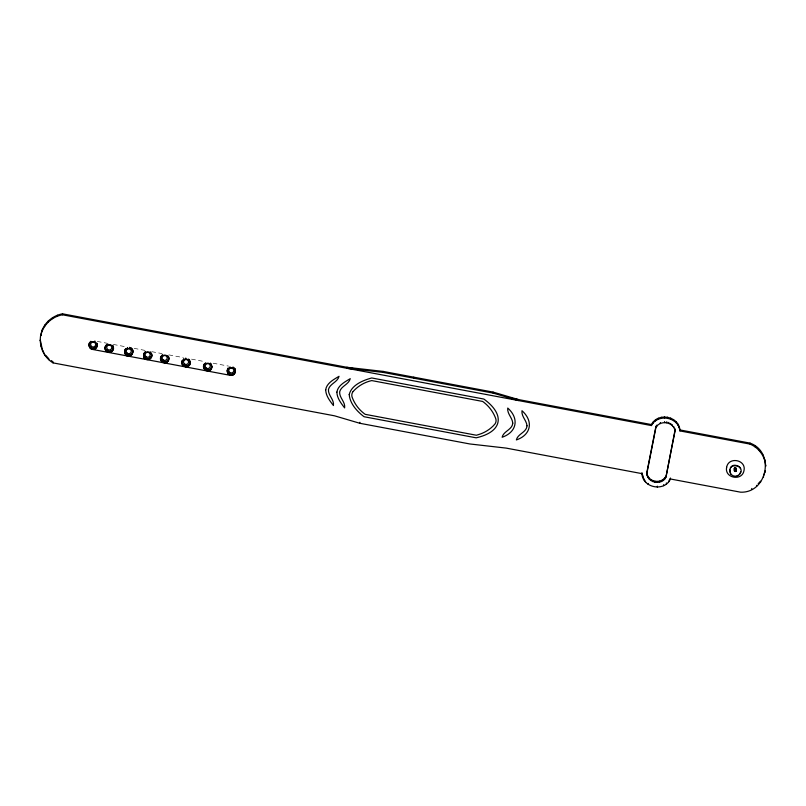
<?xml version="1.0" encoding="UTF-8"?>
<svg xmlns="http://www.w3.org/2000/svg" width="806" height="806" viewBox="0 0 806 806"><rect width="100%" height="100%" fill="white"/><g stroke="black" fill="none" stroke-linecap="round" stroke-linejoin="round"><path stroke-width="0.6" stroke-dasharray="4.03 3.02" d="M733.883 468.649C739.535 475.449 734.719 460.407 733.954 470.906C738.558 474.472 735.364 465.314 733.954 470.906M97.234 341.412L108.941 343.618M113.324 344.444L126.129 346.852M134.118 348.353L146.148 350.61M151.709 351.658L162.087 353.612M168.857 354.882L183.355 357.612M191.496 359.144L204.996 361.682M213.086 363.204L228.602 366.115M736.704 468.447L736.654 471.067M736.533 468.115L736.553 469.636M736.281 467.843L736.301 469.364M736.432 469.858L736.442 471.379M736.14 470.11L736.16 471.631M735.959 467.631L735.979 469.152M735.797 470.271L735.818 471.792M735.596 467.51L735.616 469.032M735.425 470.351L735.445 471.873M735.223 467.49L735.233 469.011M735.042 470.321L735.062 471.842M734.84 467.571L734.86 469.092M734.679 470.21L734.699 471.732M734.498 467.732L734.518 469.253M734.367 469.999L734.377 471.52M734.216 467.984L734.236 469.505M734.004 468.296L734.125 471.248"/><path stroke-width="1.21" d="M89.103 345.804L89.486 342.802C88.72 345.331 89.164 348.877 92.368 349.401L230.526 375.384C234.062 376.1 236.148 372.221 235.1 369.219L234.627 368.292L235.11 370.206M89.093 344.807L90.474 347.517L92.358 348.404L92.368 349.401C95.783 350.116 98.181 346.248 96.942 343.235L97.163 345.24M113.273 348.263L112.578 345.341C117.505 353.673 101.737 354.7 105.596 345.834L105.274 347.799M124.94 353.512L125.696 348.645L124.779 350.479L124.94 353.512C128.214 360.816 137.252 351.154 130.512 347.668L130.522 348.666L132.577 350.922L132.728 352.968M143.619 356.05L143.68 354.036L143.69 355.023C144.385 350.62 151.508 351.023 151.679 355.486C150.903 359.889 143.821 359.577 143.609 355.063C142.833 362.106 154.45 360.08 151.457 353.491L151.468 354.479M160.656 359.254L161.049 356.262C157.301 363.969 171.497 365.108 168.494 356.695L168.716 358.69M190.035 363.738L190.085 361.723C191.546 369.541 178.68 367.304 182.418 360.282L182.096 362.247L182.085 361.259M203.716 367.355L204.684 363.496C199.304 370.105 212.986 374.639 211.766 365.803L211.716 367.818M227.262 371.788L227.252 370.79L227.937 372.725L230.516 374.387L230.526 375.384L227.947 373.712L227.312 369.763L227.322 370.76C227.886 367.385 232.803 366.428 234.637 369.289M235.1 369.219C236.49 373.309 231.312 375.737 228.048 373.924M729.823 471.228C729.994 466.795 729.39 474.492 731.717 474.925C734.337 477.202 738.81 476.336 740.311 473.203C744.623 466.845 731.264 460.8 729.914 469.817M641.949 472.648C641.485 487.67 664.335 492.577 670.461 478.996L740.573 492.184C767.312 493.242 775.191 452.045 750.043 443.119L679.921 429.93C678.632 415.967 657.777 412.188 651.429 424.571L651.439 425.568L62.525 314.803C51.927 316.587 42.899 325.06 40.794 335.649C42.083 324.606 51.715 315.65 62.515 313.816L354.237 368.674M641.959 473.636L506.128 448.096L469.848 443.965L359.879 423.291L334.51 415.815L53.045 362.881C43.464 357.219 38.658 345.482 40.784 334.661M656.89 426.092L656.88 425.105L655.923 426.434L646.805 472.648C646.472 482.603 661.585 486.169 665.937 477.233L675.055 431.019C673.856 421.991 660.376 419.553 655.933 427.422L646.825 473.636L647.158 475.389M665.937 477.233L675.045 430.031L674.662 428.449L674.672 429.437M763.856 475.238L765.247 470.906L765.257 471.893M92.358 348.404L95.39 347.799L97.093 345.27M105.203 347.839C105.374 352.313 112.497 352.706 113.203 348.303L113.213 349.29M124.93 352.524C126.25 356.776 133.252 355.406 132.778 350.942M160.716 357.239C159.638 362.247 167.809 363.728 168.645 358.73M182.035 363.274L182.025 362.287C182.196 366.76 189.319 367.153 190.025 362.75C190.055 358.781 183.98 357.713 182.428 361.269M203.767 365.34C202.699 370.347 210.87 371.818 211.706 366.831M739.525 474.381L740.774 471.863M647.147 474.402C649.424 482.693 662.099 483.932 665.927 476.245M669.857 478.895L668.698 481.676M89.496 343.789C90.917 340.696 95.914 340.978 96.952 344.222M105.606 346.822C106.866 344.152 110.966 343.87 112.588 346.328M161.059 357.249C162.469 354.156 167.467 354.439 168.504 357.683M227.645 368.785L228.229 367.919L228.239 368.916M740.563 468.669C739.807 465.072 731.636 464.619 730.367 468.085M651.439 425.568C657.787 413.186 678.642 416.964 679.932 430.918L750.054 444.106C758.93 447.814 765.267 456.599 765.7 466.241L765.69 465.253M758.174 483.681L760.572 481.212L760.582 482.2M125.706 349.633L127.439 348.484L130.522 348.666M204.694 364.483C206.85 361.874 211.625 363.365 211.776 366.79M383.112 371.405L346.822 367.284L346.832 368.282L383.122 372.402L493.081 393.086L518.449 400.552L518.439 399.564L493.07 392.089L383.112 371.405L383.122 372.402M512.263 398.396L651.429 424.571M107.158 351.194L110.936 351.9M125.545 354.65L130.653 355.607M144.163 358.146L149.342 359.123M162.57 361.612L166.56 362.357M182.337 365.33L187.738 366.347M204.563 369.511L209.6 370.458M51.322 360.614L53.035 361.894L53.045 362.881M211.565 365.783L210.386 363.093L210.396 364.09M45.922 355.517L48.753 358.7L48.763 359.688M729.823 470.825L730.76 473.868M189.873 360.715L189.4 359.788L189.41 360.776M642.15 473.686L643.41 477.726M40.31 340.898L40.3 339.9L42.234 349.139M764.823 459.642L764.834 460.639M763.504 476.316L763.514 477.313M762.688 454.372L762.698 455.37M759.383 449.708L759.393 450.705M756.582 485.323L756.592 486.32M755.101 445.889L755.111 446.887M751.746 488.456L751.756 489.454M750.043 443.119L750.054 444.106M738.437 475.318L737.147 475.943M679.921 429.93L679.932 430.918M679.196 426.898L679.206 427.895M677.836 424.077L677.846 425.074M675.912 421.598L675.922 422.596M673.735 426.515L673.745 427.502M673.504 419.563L673.514 420.561M672.416 424.812L672.426 425.81M670.713 418.062L670.723 419.049M670.763 423.422L670.773 424.409M670.451 478.008L670.461 478.996M668.849 422.384L668.859 423.382M667.67 417.155L667.68 418.153M666.753 421.77L666.764 422.757M666.381 482.935L666.391 483.932M664.497 416.893L664.507 417.881M664.577 421.588L664.587 422.576M664.95 477.746L664.96 478.734M663.64 484.658L663.65 485.645M663.378 479.278L663.388 480.265M661.333 417.276L661.343 418.264M661.504 480.447L661.525 481.434M660.346 422.546L660.356 423.533M659.429 481.192L659.439 482.179M658.321 418.294L658.331 419.281M657.233 481.484L657.243 482.472M657.353 486.179L657.364 487.167M655.923 426.434L655.933 427.422M655.59 419.896L655.6 420.893M655.016 481.303L655.026 482.3M653.253 422.022L653.263 423.009M652.9 480.668L652.91 481.666M650.966 479.6L650.976 480.598M649.314 478.149L649.324 479.147M648.165 483.419L648.175 484.406M648.024 476.386L648.034 477.384M645.747 482.28L643.843 478.704L643.853 479.691M642.563 475.772L642.573 476.769M493.07 392.089L493.081 393.086M413.77 377.178L413.78 378.165M359.869 422.294L359.879 423.291M235.312 370.226L235.251 372.251M234.909 372.231L234.919 373.228M234.334 373.097L234.345 374.085M233.921 367.526L233.931 368.513M233.539 373.783L233.549 374.77M233.045 366.952L233.055 367.949M232.602 374.246L232.612 375.233M231.564 374.447L231.574 375.445M229.962 366.78L229.972 367.768M229.509 374.065L229.519 375.052M228.632 373.5L228.642 374.488M227.937 372.725L227.947 373.712M227.463 371.808L227.473 372.795M211.374 367.808L211.384 368.795M211.081 363.869L211.091 364.856M210.789 368.664L210.799 369.662M210.003 369.35L210.013 370.347M209.056 369.813L209.066 370.81M208.029 370.025L208.039 371.012M206.971 369.964L206.981 370.951M205.973 369.632L205.983 370.629M205.47 362.811L205.48 363.798M205.087 369.067L205.097 370.065M204.392 368.302L204.402 369.289M204.099 364.352L204.109 365.35M203.918 367.375L203.928 368.362M189.682 363.728L189.702 364.725M189.108 364.594L189.118 365.581M188.695 359.013L188.705 360.01M188.322 365.279L188.332 366.267M187.375 365.733L187.385 366.73M186.337 365.944L186.347 366.932M185.763 358.065L185.773 359.053M185.289 365.884L185.299 366.871M184.292 365.561L184.302 366.549M183.798 359.728L183.788 358.73L183.012 360.413M183.405 364.987L183.415 365.984M182.71 364.221L182.72 365.209M182.237 363.294L182.247 364.292M168.706 357.703L168.656 359.718M168.313 359.708L168.323 360.705M168.021 355.768L168.031 356.756M167.729 360.574L167.739 361.562M166.943 361.259L166.953 362.247M165.996 361.713L166.006 362.71M164.968 361.924L164.978 362.912M163.91 361.864L163.92 362.851M162.913 361.541L162.923 362.529M162.429 355.708L162.419 354.711L161.633 356.393M162.036 360.967L162.046 361.965M161.331 360.201L161.341 361.189M160.857 359.275L160.868 360.272M151.669 354.499L151.619 356.514M151.276 356.504L151.286 357.501M150.984 352.565L150.994 353.552M150.692 357.37L150.702 358.358M150.289 351.789L150.299 352.786M149.906 358.055L149.916 359.043M148.959 358.509L148.969 359.506M147.931 358.72L147.941 359.708M146.873 358.66L146.883 359.647M145.876 358.338L145.886 359.325M145.392 352.504L145.382 351.507L144.596 353.189M144.999 357.763L145.009 358.761M144.294 356.998L144.304 357.985M144.012 353.058L144.022 354.046M143.821 356.071L143.831 357.068M132.567 349.935L132.577 350.922M132.386 352.947L132.396 353.945M132.093 349.008L132.103 350.005M131.801 353.814L131.811 354.801M131.388 348.242L131.398 349.23M131.015 354.499L131.025 355.486M130.068 354.962L130.078 355.95M129.514 347.346L129.524 348.343M129.031 355.164L129.041 356.161M127.983 355.103L127.993 356.101M127.429 347.497L127.439 348.484M126.985 354.781L126.995 355.768M126.099 354.217L126.109 355.204M125.404 353.441L125.414 354.439M125.111 349.502L125.121 350.489M124.779 350.479L124.729 352.504M113.052 346.268L113.062 347.255M112.87 349.28L112.88 350.278M112.286 350.147L112.296 351.134M111.5 350.832L111.51 351.819M110.553 351.285L110.563 352.282M109.515 351.497L109.525 352.484M108.467 351.436L108.478 352.424M107.47 351.114L107.48 352.101M106.966 344.283L106.976 345.28M106.583 350.539L106.594 351.537M106.18 344.968L106.191 345.965M105.888 349.774L105.898 350.761M105.415 348.847L105.425 349.844M105.264 346.812L105.213 348.827M97.153 344.243L97.103 346.268M96.76 346.248L96.77 347.245M96.176 347.114L96.186 348.101M95.39 347.799L95.4 348.786M94.886 340.968L94.896 341.966M94.443 348.263L94.453 349.25M93.415 348.464L93.425 349.461M91.36 348.081L91.37 349.069M90.856 341.26L90.866 342.248M90.474 347.517L90.484 348.504M90.071 341.945L90.081 342.933M89.778 346.741L89.788 347.739M89.154 343.779L89.164 344.777M89.305 345.824L89.315 346.812M62.515 313.816L62.525 314.803M57.327 315.227L57.337 316.224M52.531 317.635L52.541 318.622M48.33 320.919L48.34 321.916M44.874 324.969L44.884 325.967M45.227 355.718L42.567 350.147L42.577 351.134M42.325 329.614L42.335 330.601M40.905 345.139L40.915 346.127M325.705 389.721C325.765 395.746 329.926 400.965 333.422 405.539C334.359 399.484 327.881 395.363 328.465 389.439C329.876 383.606 337.603 382.245 339.034 376.311C333.845 379.485 326.692 383.041 325.705 389.721M336.898 392.089C336.958 398.114 341.129 403.322 344.625 407.896C345.552 401.841 339.084 397.721 339.669 391.797C341.069 385.963 348.807 384.603 350.237 378.669C345.039 381.843 337.895 385.399 336.898 392.089M349.21 394.537C349.965 403.695 357.028 411.413 364.07 416.732L476.165 437.819C502.591 431.875 505.453 414.657 483.852 399.051L371.717 377.964C363.043 380.341 351.607 384.915 349.21 394.537M512.767 423.13C512.425 429.679 503.468 431.079 502.118 437.265C517.039 432.117 519.366 418.344 507.73 408.038C507.004 413.79 512.344 417.649 512.767 423.13M527.013 425.81C526.671 432.359 517.714 433.759 516.364 439.945C531.295 434.797 533.622 421.024 521.976 410.717C521.25 416.47 526.59 420.329 527.013 425.81M726.649 467.289C724.201 478.2 742.205 481.504 743.998 470.553C746.447 459.642 728.433 456.337 726.649 467.289M353.129 391.515L352.847 391.897A6.146 6.005 -0.6 0 0 352.01 396.764L352.172 397.267A37.116 36.29 -0.6 0 0 363.798 413.297L365.168 414.324L476.396 435.24L479.983 434.132A34.819 34.043 -0.6 0 0 493.252 425.88L495.025 423.916A6.146 6.015 -0.6 0 0 495.861 419.049L495.71 418.546A37.116 36.29 -0.6 0 0 484.084 402.506L482.653 401.438L371.778 380.593L370.055 381.006A34.819 34.053 -0.6 0 0 354.63 389.933L353.129 391.515M91.471 346.389A2.519 2.468 -0.6 0 0 95.602 344.988A2.519 2.468 -0.6 0 0 92.297 342.197A2.519 2.468 -0.6 0 0 91.471 346.389M107.581 349.421A2.519 2.468 -0.6 0 0 111.712 348.021A2.519 2.468 -0.6 0 0 108.407 345.22A2.519 2.468 -0.6 0 0 107.581 349.421M127.096 353.088A2.519 2.468 -0.6 0 0 131.227 351.688A2.519 2.468 -0.6 0 0 127.922 348.897A2.519 2.468 -0.6 0 0 127.096 353.088M145.987 356.645A2.519 2.468 -0.6 0 0 150.118 355.245A2.519 2.468 -0.6 0 0 146.813 352.444A2.519 2.468 -0.6 0 0 145.987 356.645M163.024 359.849A2.519 2.468 -0.6 0 0 167.154 358.448A2.519 2.468 -0.6 0 0 163.85 355.648A2.519 2.468 -0.6 0 0 163.024 359.849M229.629 372.372A2.519 2.468 -0.6 0 0 233.76 370.972A2.519 2.468 -0.6 0 0 230.456 368.181A2.519 2.468 -0.6 0 0 229.629 372.372M184.403 363.869A2.519 2.468 -0.6 0 0 188.533 362.468A2.519 2.468 -0.6 0 0 185.229 359.667A2.519 2.468 -0.6 0 0 184.403 363.869M206.084 367.949A2.519 2.468 -0.6 0 0 210.215 366.549A2.519 2.468 -0.6 0 0 206.91 363.748A2.519 2.468 -0.6 0 0 206.084 367.949"/></g></svg>
